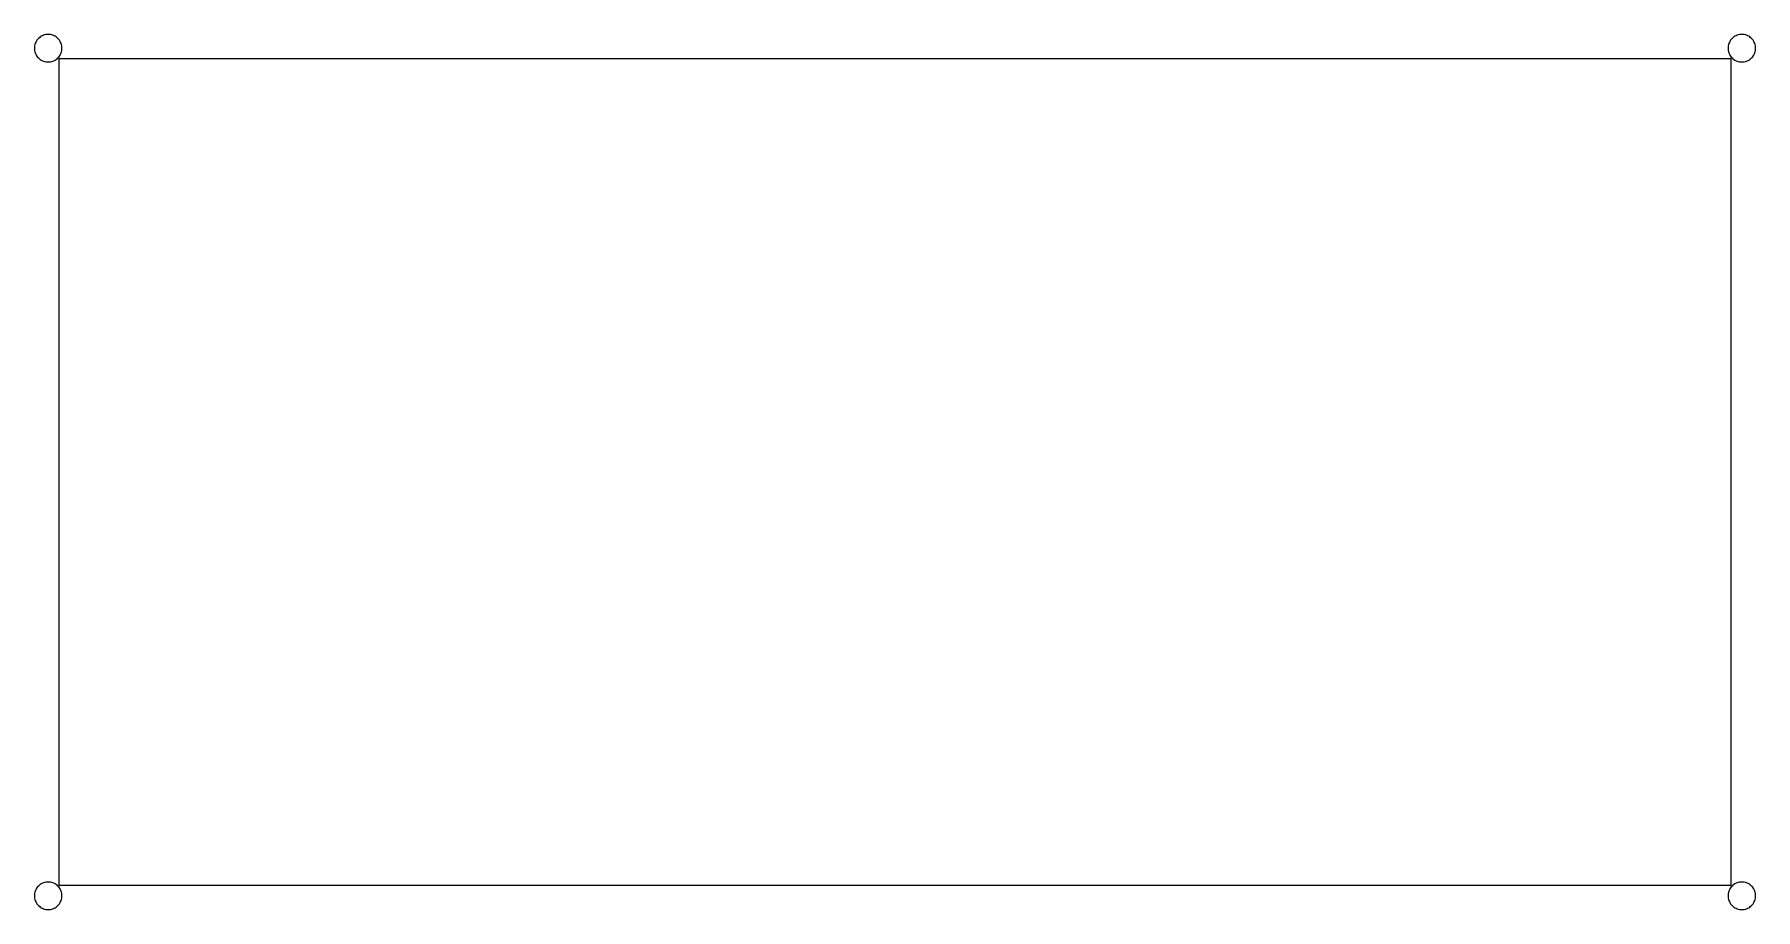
# Model space of a CAD drawing. Header units: metres. Extents: x -81 to 81, y -41 to 41.
import ezdxf

# ---------------------------------------------------------------- set-up
doc = ezdxf.new("R2010")
doc.units = ezdxf.units.M

msp = doc.modelspace()

# ---------------------------------------------------------------- linework, layer by layer
for p, q in [((-81.1258, 40.65), (-81.1782, 40.5494)), ((-81.0649, 40.7456), (-81.1258, 40.65)), ((-80.9958, 40.8356), (-81.0649, 40.7456)), ((-80.9192, 40.9192), (-80.9958, 40.8356)), ((-80.8356, 40.9958), (-80.9192, 40.9192)), ((-80.7456, 41.0649), (-80.8356, 40.9958)), ((-80.65, 41.1258), (-80.7456, 41.0649)), ((-80.5494, 41.1782), (-80.65, 41.1258)), ((-80.4446, 41.2216), (-80.5494, 41.1782)), ((-80.3365, 41.2557), (-80.4446, 41.2216)), ((-80.2257, 41.2802), (-80.3365, 41.2557)), ((-80.1133, 41.295), (-80.2257, 41.2802)), ((-80, 41.3), (-80.1133, 41.295)), ((-79.8867, 41.295), (-80, 41.3)), ((-79.7742, 41.2802), (-79.8867, 41.295)), ((-79.6635, 41.2557), (-79.7742, 41.2802)), ((-79.5554, 41.2216), (-79.6635, 41.2557)), ((-79.4506, 41.1782), (-79.5554, 41.2216)), ((-79.35, 41.1258), (-79.4506, 41.1782)), ((-79.2543, 41.0649), (-79.35, 41.1258)), ((-79.1644, 40.9958), (-79.2543, 41.0649)), ((-79.0807, 40.9192), (-79.1644, 40.9958)), ((-79.0041, 40.8356), (-79.0807, 40.9192)), ((-78.9351, 40.7456), (-79.0041, 40.8356)), ((-78.8742, 40.65), (-78.9351, 40.7456)), ((-78.8218, 40.5494), (-78.8742, 40.65)), ((78.8742, 40.65), (78.8218, 40.5494)), ((78.9351, 40.7456), (78.8742, 40.65)), ((79.0041, 40.8356), (78.9351, 40.7456)), ((79.0807, 40.9192), (79.0041, 40.8356)), ((79.1644, 40.9958), (79.0807, 40.9192)), ((79.2543, 41.0649), (79.1644, 40.9958)), ((79.35, 41.1258), (79.2543, 41.0649)), ((79.4506, 41.1782), (79.35, 41.1258)), ((79.5554, 41.2216), (79.4506, 41.1782)), ((79.6635, 41.2557), (79.5554, 41.2216)), ((79.7742, 41.2802), (79.6635, 41.2557)), ((79.8867, 41.295), (79.7742, 41.2802)), ((80, 41.3), (79.8867, 41.295)), ((80.1133, 41.295), (80, 41.3)), ((80.2257, 41.2802), (80.1133, 41.295)), ((80.3365, 41.2557), (80.2257, 41.2802)), ((80.4446, 41.2216), (80.3365, 41.2557)), ((80.5494, 41.1782), (80.4446, 41.2216)), ((80.65, 41.1258), (80.5494, 41.1782)), ((80.7456, 41.0649), (80.65, 41.1258)), ((80.8356, 40.9958), (80.7456, 41.0649)), ((80.9192, 40.9192), (80.8356, 40.9958)), ((80.9958, 40.8356), (80.9192, 40.9192)), ((81.0649, 40.7456), (80.9958, 40.8356)), ((81.1258, 40.65), (81.0649, 40.7456)), ((81.1782, 40.5494), (81.1258, 40.65)), ((-81.295, 40.1133), (-81.3, 40)), ((-81.3, 40), (-81.295, 39.8867)), ((-81.2802, 40.2257), (-81.295, 40.1133)), ((-81.295, 39.8867), (-81.2802, 39.7742)), ((-81.2557, 40.3365), (-81.2802, 40.2257)), ((-81.2802, 39.7742), (-81.2557, 39.6635)), ((-81.2216, 40.4446), (-81.2557, 40.3365)), ((-81.2557, 39.6635), (-81.2216, 39.5554)), ((-81.1782, 40.5494), (-81.2216, 40.4446)), ((-81.2216, 39.5554), (-81.1782, 39.4506)), ((-81.1782, 39.4506), (-81.1258, 39.35)), ((-81.1258, 39.35), (-81.0649, 39.2543)), ((-81.0649, 39.2543), (-80.9958, 39.1644)), ((-80.9958, 39.1644), (-80.9192, 39.0807)), ((-80.9192, 39.0807), (-80.8356, 39.0041)), ((-79.1644, 39.0041), (-79.0807, 39.0807)), ((-79.0807, 39.0807), (-79.0041, 39.1644)), ((-79.0041, 39.1644), (-78.9351, 39.2543)), ((-78.9351, 39.2543), (-78.8742, 39.35)), ((-78.8742, 39.35), (-78.8218, 39.4506)), ((-78.7784, 40.4446), (-78.8218, 40.5494)), ((-78.8218, 39.4506), (-78.7784, 39.5554)), ((-78.7443, 40.3365), (-78.7784, 40.4446)), ((-78.7784, 39.5554), (-78.7443, 39.6635)), ((-78.7197, 40.2257), (-78.7443, 40.3365)), ((-78.7443, 39.6635), (-78.7197, 39.7742)), ((-78.7049, 40.1133), (-78.7197, 40.2257)), ((-78.7197, 39.7742), (-78.7049, 39.8867)), ((-78.7, 40), (-78.7049, 40.1133)), ((-78.7049, 39.8867), (-78.7, 40)), ((78.7049, 40.1133), (78.7, 40)), ((78.7, 40), (78.7049, 39.8867)), ((78.7197, 40.2257), (78.7049, 40.1133)), ((78.7049, 39.8867), (78.7197, 39.7742)), ((78.7443, 40.3365), (78.7197, 40.2257)), ((78.7197, 39.7742), (78.7443, 39.6635)), ((78.7784, 40.4446), (78.7443, 40.3365)), ((78.7443, 39.6635), (78.7784, 39.5554)), ((78.8218, 40.5494), (78.7784, 40.4446)), ((78.7784, 39.5554), (78.8218, 39.4506)), ((78.8218, 39.4506), (78.8742, 39.35)), ((78.8742, 39.35), (78.9351, 39.2543)), ((78.9351, 39.2543), (79.0041, 39.1644)), ((79.0041, 39.1644), (79.0807, 39.0807)), ((79.0807, 39.0807), (79.1644, 39.0041)), ((80.8356, 39.0041), (80.9192, 39.0807)), ((80.9192, 39.0807), (80.9958, 39.1644)), ((80.9958, 39.1644), (81.0649, 39.2543)), ((81.0649, 39.2543), (81.1258, 39.35)), ((81.1258, 39.35), (81.1782, 39.4506)), ((81.2216, 40.4446), (81.1782, 40.5494)), ((81.1782, 39.4506), (81.2216, 39.5554)), ((81.2557, 40.3365), (81.2216, 40.4446)), ((81.2216, 39.5554), (81.2557, 39.6635)), ((81.2802, 40.2257), (81.2557, 40.3365)), ((81.2557, 39.6635), (81.2802, 39.7742)), ((81.295, 40.1133), (81.2802, 40.2257)), ((81.2802, 39.7742), (81.295, 39.8867)), ((81.3, 40), (81.295, 40.1133)), ((81.295, 39.8867), (81.3, 40)), ((-80.8356, 39.0041), (-80.7456, 38.9351)), ((-80.7456, 38.9351), (-80.65, 38.8742)), ((-80.65, 38.8742), (-80.5494, 38.8218)), ((-80.5494, 38.8218), (-80.4446, 38.7784)), ((-80.4446, 38.7784), (-80.3365, 38.7443)), ((-80.3365, 38.7443), (-80.2257, 38.7197)), ((-80.2257, 38.7197), (-80.1133, 38.7049)), ((-80.1133, 38.7049), (-80, 38.7)), ((-80, 38.7), (-79.8867, 38.7049)), ((-79.8867, 38.7049), (-79.7742, 38.7197)), ((-79.7742, 38.7197), (-79.6635, 38.7443)), ((-79.6635, 38.7443), (-79.5554, 38.7784)), ((-79.5554, 38.7784), (-79.4506, 38.8218)), ((-79.4506, 38.8218), (-79.35, 38.8742)), ((-79.35, 38.8742), (-79.2543, 38.9351)), ((-79.2543, 38.9351), (-79.1644, 39.0041)), ((79, 39), (-79, 39)), ((-79, 39), (-79, -39)), ((79, -39), (79, 39)), ((79.1644, 39.0041), (79.2543, 38.9351)), ((79.2543, 38.9351), (79.35, 38.8742)), ((79.35, 38.8742), (79.4506, 38.8218)), ((79.4506, 38.8218), (79.5554, 38.7784)), ((79.5554, 38.7784), (79.6635, 38.7443)), ((79.6635, 38.7443), (79.7742, 38.7197)), ((79.7742, 38.7197), (79.8867, 38.7049)), ((79.8867, 38.7049), (80, 38.7)), ((80, 38.7), (80.1133, 38.7049)), ((80.1133, 38.7049), (80.2257, 38.7197)), ((80.2257, 38.7197), (80.3365, 38.7443)), ((80.3365, 38.7443), (80.4446, 38.7784)), ((80.4446, 38.7784), (80.5494, 38.8218)), ((80.5494, 38.8218), (80.65, 38.8742)), ((80.65, 38.8742), (80.7456, 38.9351)), ((80.7456, 38.9351), (80.8356, 39.0041)), ((-80.8356, -39.0041), (-80.9192, -39.0807)), ((-80.7456, -38.9351), (-80.8356, -39.0041)), ((-80.65, -38.8742), (-80.7456, -38.9351)), ((-80.5494, -38.8218), (-80.65, -38.8742)), ((-80.4446, -38.7784), (-80.5494, -38.8218)), ((-80.3365, -38.7443), (-80.4446, -38.7784)), ((-80.2257, -38.7197), (-80.3365, -38.7443)), ((-80.1133, -38.7049), (-80.2257, -38.7197)), ((-80, -38.7), (-80.1133, -38.7049)), ((-79.8867, -38.7049), (-80, -38.7)), ((-79.7742, -38.7197), (-79.8867, -38.7049)), ((-79.6635, -38.7443), (-79.7742, -38.7197)), ((-79.5554, -38.7784), (-79.6635, -38.7443)), ((-79.4506, -38.8218), (-79.5554, -38.7784)), ((-79.35, -38.8742), (-79.4506, -38.8218)), ((-79.2543, -38.9351), (-79.35, -38.8742)), ((-79.1644, -39.0041), (-79.2543, -38.9351)), ((-79.0807, -39.0807), (-79.1644, -39.0041)), ((-79, -39), (79, -39)), ((79.1644, -39.0041), (79.0807, -39.0807)), ((79.2543, -38.9351), (79.1644, -39.0041)), ((79.35, -38.8742), (79.2543, -38.9351)), ((79.4506, -38.8218), (79.35, -38.8742)), ((79.5554, -38.7784), (79.4506, -38.8218)), ((79.6635, -38.7443), (79.5554, -38.7784)), ((79.7742, -38.7197), (79.6635, -38.7443)), ((79.8867, -38.7049), (79.7742, -38.7197)), ((80, -38.7), (79.8867, -38.7049)), ((80.1133, -38.7049), (80, -38.7)), ((80.2257, -38.7197), (80.1133, -38.7049)), ((80.3365, -38.7443), (80.2257, -38.7197)), ((80.4446, -38.7784), (80.3365, -38.7443)), ((80.5494, -38.8218), (80.4446, -38.7784)), ((80.65, -38.8742), (80.5494, -38.8218)), ((80.7456, -38.9351), (80.65, -38.8742)), ((80.8356, -39.0041), (80.7456, -38.9351)), ((80.9192, -39.0807), (80.8356, -39.0041)), ((-81.295, -39.8867), (-81.3, -40)), ((-81.3, -40), (-81.295, -40.1133)), ((-81.2802, -39.7742), (-81.295, -39.8867)), ((-81.295, -40.1133), (-81.2802, -40.2257)), ((-81.2557, -39.6635), (-81.2802, -39.7742)), ((-81.2802, -40.2257), (-81.2557, -40.3365)), ((-81.2216, -39.5554), (-81.2557, -39.6635)), ((-81.2557, -40.3365), (-81.2216, -40.4446)), ((-81.1782, -39.4506), (-81.2216, -39.5554)), ((-81.2216, -40.4446), (-81.1782, -40.5494)), ((-81.1258, -39.35), (-81.1782, -39.4506)), ((-81.1782, -40.5494), (-81.1258, -40.65)), ((-81.0649, -39.2543), (-81.1258, -39.35)), ((-81.1258, -40.65), (-81.0649, -40.7456)), ((-80.9958, -39.1644), (-81.0649, -39.2543)), ((-80.9192, -39.0807), (-80.9958, -39.1644)), ((-79.0041, -39.1644), (-79.0807, -39.0807)), ((-78.9351, -39.2543), (-79.0041, -39.1644)), ((-78.8742, -39.35), (-78.9351, -39.2543)), ((-78.9351, -40.7456), (-78.8742, -40.65)), ((-78.8218, -39.4506), (-78.8742, -39.35)), ((-78.8742, -40.65), (-78.8218, -40.5494)), ((-78.7784, -39.5554), (-78.8218, -39.4506)), ((-78.8218, -40.5494), (-78.7784, -40.4446)), ((-78.7443, -39.6635), (-78.7784, -39.5554)), ((-78.7784, -40.4446), (-78.7443, -40.3365)), ((-78.7197, -39.7742), (-78.7443, -39.6635)), ((-78.7443, -40.3365), (-78.7197, -40.2257)), ((-78.7049, -39.8867), (-78.7197, -39.7742)), ((-78.7197, -40.2257), (-78.7049, -40.1133)), ((-78.7, -40), (-78.7049, -39.8867)), ((-78.7049, -40.1133), (-78.7, -40)), ((78.7049, -39.8867), (78.7, -40)), ((78.7, -40), (78.7049, -40.1133)), ((78.7197, -39.7742), (78.7049, -39.8867)), ((78.7049, -40.1133), (78.7197, -40.2257)), ((78.7443, -39.6635), (78.7197, -39.7742)), ((78.7197, -40.2257), (78.7443, -40.3365)), ((78.7784, -39.5554), (78.7443, -39.6635)), ((78.7443, -40.3365), (78.7784, -40.4446)), ((78.8218, -39.4506), (78.7784, -39.5554)), ((78.7784, -40.4446), (78.8218, -40.5494)), ((78.8742, -39.35), (78.8218, -39.4506)), ((78.8218, -40.5494), (78.8742, -40.65)), ((78.9351, -39.2543), (78.8742, -39.35)), ((78.8742, -40.65), (78.9351, -40.7456)), ((79.0041, -39.1644), (78.9351, -39.2543)), ((79.0807, -39.0807), (79.0041, -39.1644)), ((80.9958, -39.1644), (80.9192, -39.0807)), ((81.0649, -39.2543), (80.9958, -39.1644)), ((81.1258, -39.35), (81.0649, -39.2543)), ((81.0649, -40.7456), (81.1258, -40.65)), ((81.1782, -39.4506), (81.1258, -39.35)), ((81.1258, -40.65), (81.1782, -40.5494)), ((81.2216, -39.5554), (81.1782, -39.4506)), ((81.1782, -40.5494), (81.2216, -40.4446)), ((81.2557, -39.6635), (81.2216, -39.5554)), ((81.2216, -40.4446), (81.2557, -40.3365)), ((81.2802, -39.7742), (81.2557, -39.6635)), ((81.2557, -40.3365), (81.2802, -40.2257)), ((81.295, -39.8867), (81.2802, -39.7742)), ((81.2802, -40.2257), (81.295, -40.1133)), ((81.3, -40), (81.295, -39.8867)), ((81.295, -40.1133), (81.3, -40)), ((-81.0649, -40.7456), (-80.9958, -40.8356)), ((-80.9958, -40.8356), (-80.9192, -40.9192)), ((-80.9192, -40.9192), (-80.8356, -40.9958)), ((-80.8356, -40.9958), (-80.7456, -41.0649)), ((-80.7456, -41.0649), (-80.65, -41.1258)), ((-80.65, -41.1258), (-80.5494, -41.1782)), ((-80.5494, -41.1782), (-80.4446, -41.2216)), ((-80.4446, -41.2216), (-80.3365, -41.2557)), ((-80.3365, -41.2557), (-80.2257, -41.2802)), ((-80.2257, -41.2802), (-80.1133, -41.295)), ((-80.1133, -41.295), (-80, -41.3)), ((-80, -41.3), (-79.8867, -41.295)), ((-79.8867, -41.295), (-79.7742, -41.2802)), ((-79.7742, -41.2802), (-79.6635, -41.2557)), ((-79.6635, -41.2557), (-79.5554, -41.2216)), ((-79.5554, -41.2216), (-79.4506, -41.1782)), ((-79.4506, -41.1782), (-79.35, -41.1258)), ((-79.35, -41.1258), (-79.2543, -41.0649)), ((-79.2543, -41.0649), (-79.1644, -40.9958)), ((-79.1644, -40.9958), (-79.0807, -40.9192)), ((-79.0807, -40.9192), (-79.0041, -40.8356)), ((-79.0041, -40.8356), (-78.9351, -40.7456)), ((78.9351, -40.7456), (79.0041, -40.8356)), ((79.0041, -40.8356), (79.0807, -40.9192)), ((79.0807, -40.9192), (79.1644, -40.9958)), ((79.1644, -40.9958), (79.2543, -41.0649)), ((79.2543, -41.0649), (79.35, -41.1258)), ((79.35, -41.1258), (79.4506, -41.1782)), ((79.4506, -41.1782), (79.5554, -41.2216)), ((79.5554, -41.2216), (79.6635, -41.2557)), ((79.6635, -41.2557), (79.7742, -41.2802)), ((79.7742, -41.2802), (79.8867, -41.295)), ((79.8867, -41.295), (80, -41.3)), ((80, -41.3), (80.1133, -41.295)), ((80.1133, -41.295), (80.2257, -41.2802)), ((80.2257, -41.2802), (80.3365, -41.2557)), ((80.3365, -41.2557), (80.4446, -41.2216)), ((80.4446, -41.2216), (80.5494, -41.1782)), ((80.5494, -41.1782), (80.65, -41.1258)), ((80.65, -41.1258), (80.7456, -41.0649)), ((80.7456, -41.0649), (80.8356, -40.9958)), ((80.8356, -40.9958), (80.9192, -40.9192)), ((80.9192, -40.9192), (80.9958, -40.8356)), ((80.9958, -40.8356), (81.0649, -40.7456))]:
    msp.add_line(p, q)

doc.saveas('drawing.dxf')
